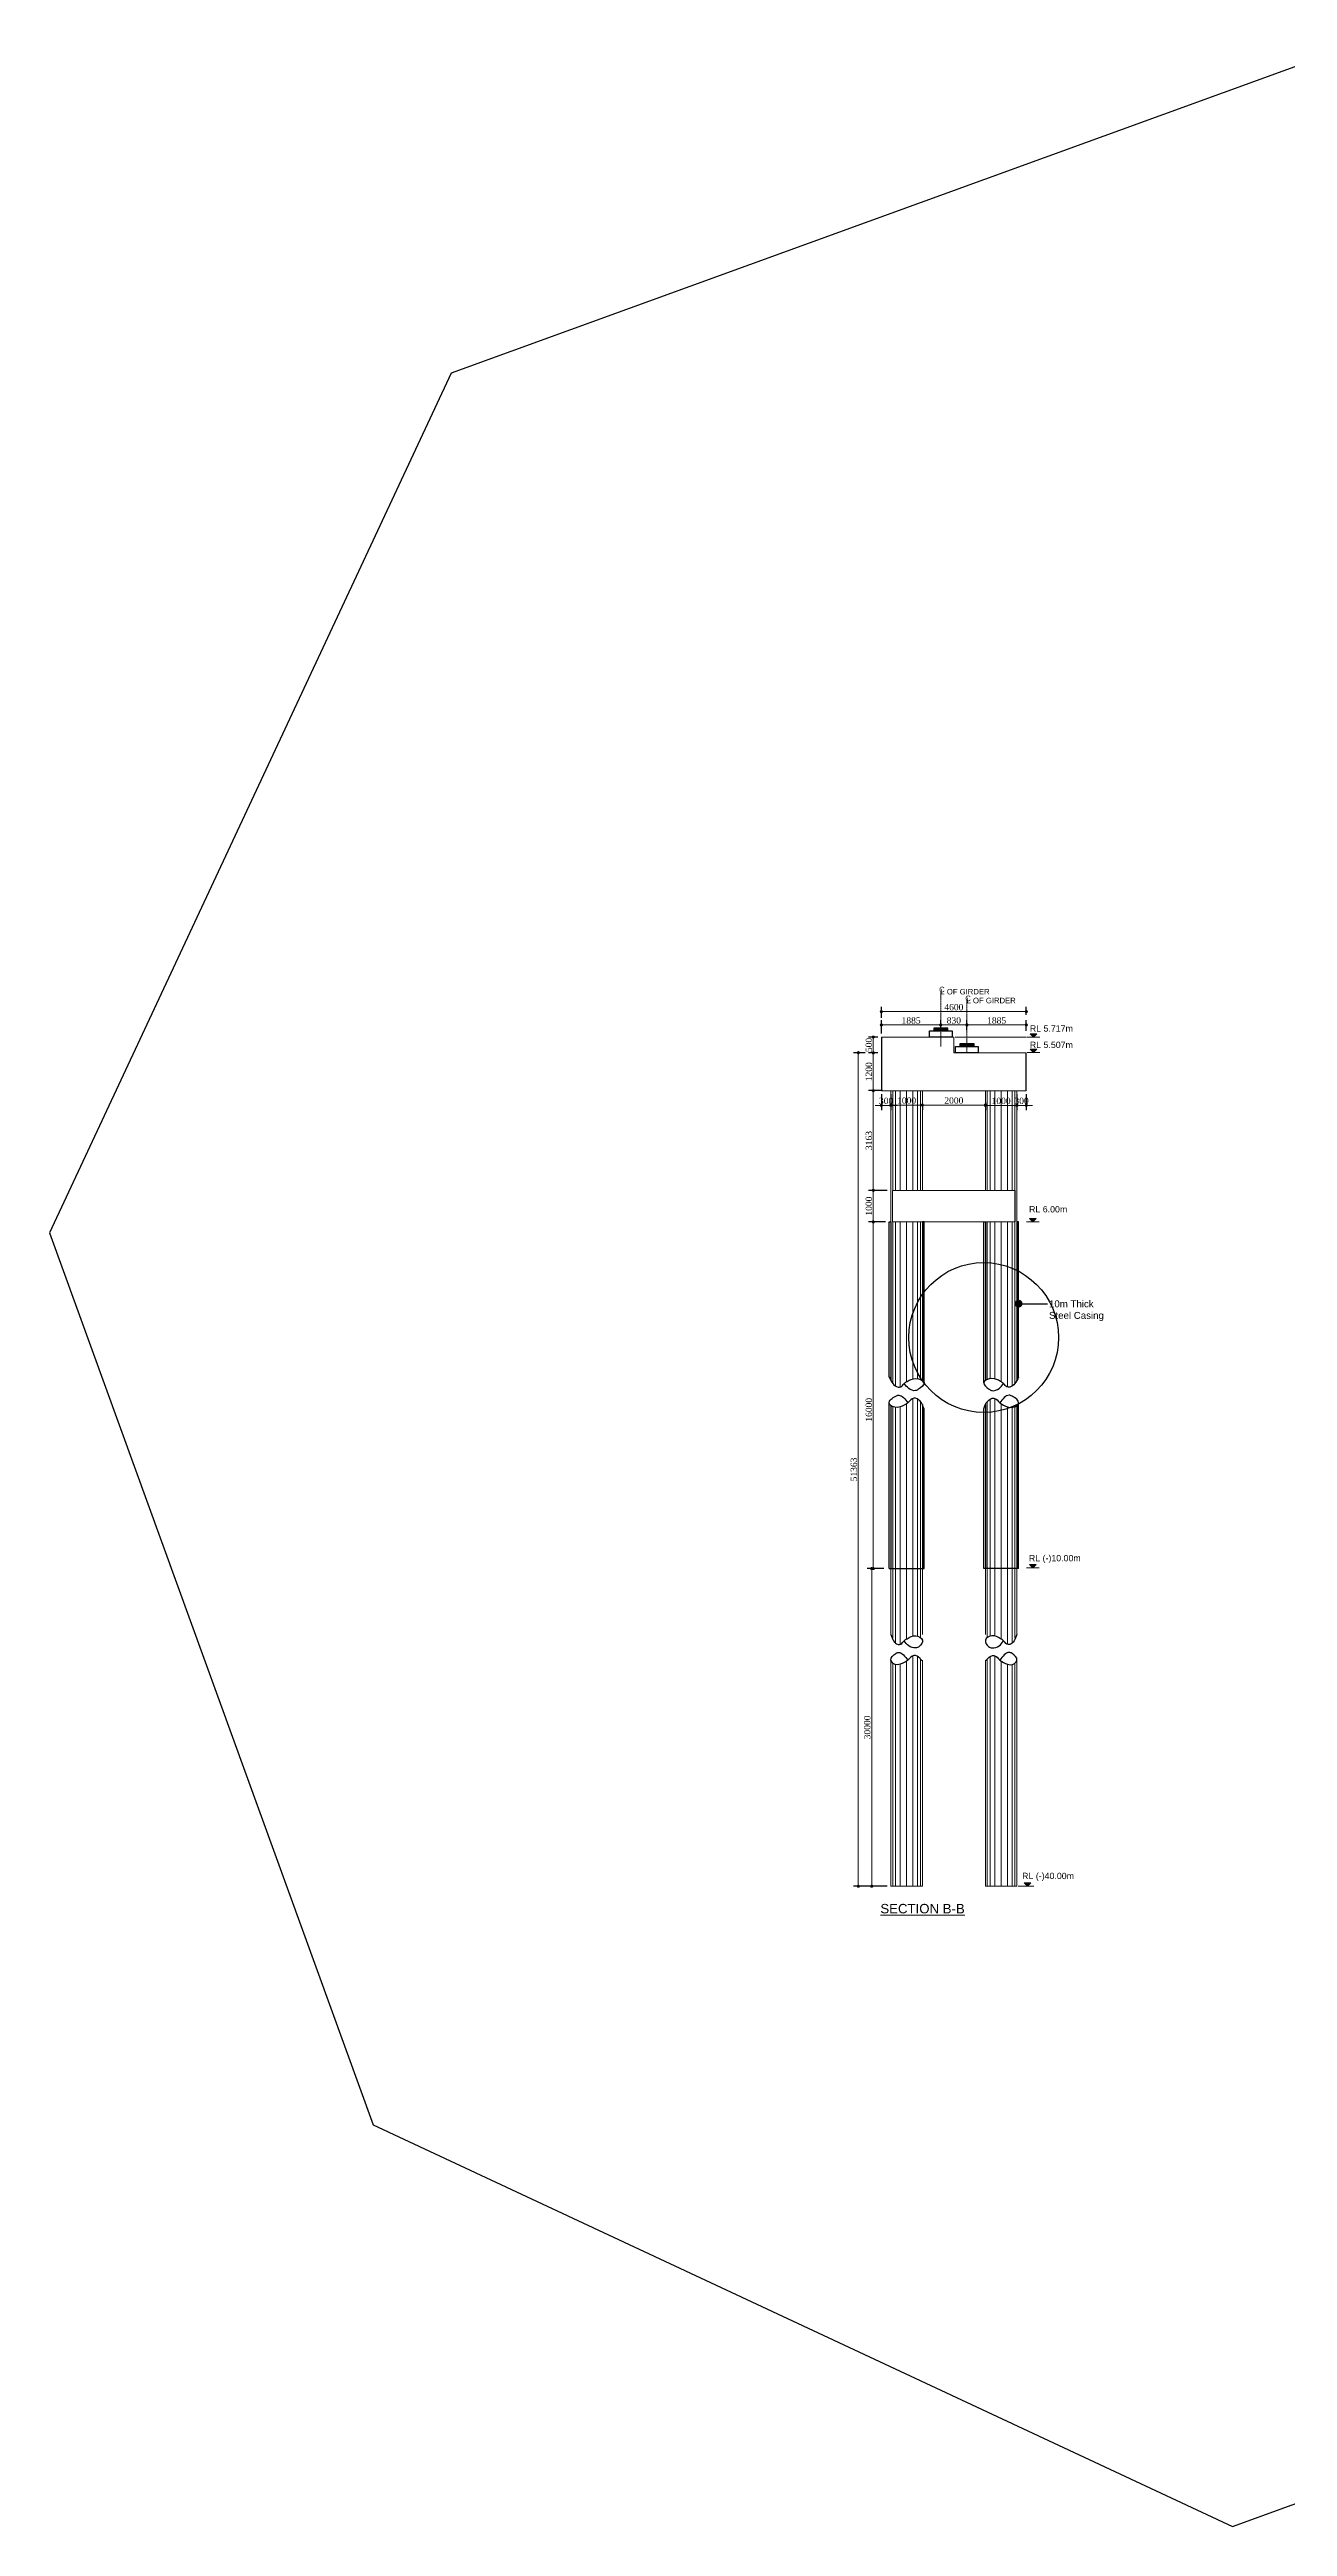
# Model space of a CAD drawing. Header units: millimetres. Extents: x -684453 to 35267, y -286696 to 273430.
# Drawn here: x -684453 to -645161, y 73079 to 151662 of the extents above; entities that cross this region are included whole.
import ezdxf

# ---------------------------------------------------------------- set-up
doc = ezdxf.new("R2010")
doc.units = ezdxf.units.MM
doc.header["$PDMODE"] = 2
doc.linetypes.add('CENTER', pattern=[2, 1.25, -0.25, 0.25, -0.25])
doc.linetypes.add('HIDDEN', pattern=[9.525, 6.35, -3.175])
doc.layers.get('Defpoints').update_dxf_attribs({"lineweight": 13})
for name, color, linetype, lineweight in [('Center Line', 34, 'Continuous', 15), ('dim', 4, 'Continuous', 25), ('Dimision', 4, 'Continuous', 9), ('hatch', 65, 'Continuous', 9), ('hatch nok', 253, 'Continuous', 5), ('Pile', 11, 'Continuous', 15), ('Pire Line', 11, 'Continuous', 25), ('Steel Casing', 70, 'Continuous', 30), ('Text', 7, 'Continuous', 15)]:
    doc.layers.add(name, color=color, linetype=linetype, lineweight=lineweight)
doc.styles.add('ROMANS', font='arial.ttf', dxfattribs={"height": 200})
doc.styles.get("Standard").update_dxf_attribs({"font": 'times.ttf'})
doc.linetypes.add('BATTING', pattern='A,0.00254,-2.54,[134,ltypeshp.shx,S=2.54,R=0,X=-2.54,Y=0],-5.08,[134,ltypeshp.shx,S=2.54,R=180,X=2.54,Y=0],-2.54', length=10.16254)
doc.dimstyles.new('ISO-25', dxfattribs={"dimtxt": 175, "dimasz": 100, "dimexe": 65, "dimexo": 115.625, "dimgap": 40, "dimtad": 1, "dimtoh": 1, "dimdec": 0, "dimtxsty": 'Standard', "dimblk": 'DOT', "dimcen": 300, "dimclrd": 256, "dimclre": 256, "dimclrt": 256, "dimadec": 0, "dimazin": 0, "dimtfac": 1, "dimtdec": 0, "dimtix": 1, "dimtmove": 0, "dimatfit": 3, "dimldrblk": 'DOT', "dimfxl": 75, "dimlwd": -1, "dimarcsym": 0})

# ---------------------------------------------------------------- blocks, each defined once
blk = doc.blocks.new('_Dot')
at = {"color": 0, "linetype": 'ByBlock', "lineweight": -2}
blk.add_line((-0.5, 0), (-1, 0), dxfattribs=at)
at = {"color": 0, "linetype": 'ByBlock', "const_width": 0.5}
blk.add_lwpolyline([(-0.25, 0, 1), (0.25, 0, 1)], format="xyb", close=True, dxfattribs=at)
blk = doc.blocks.new('*D466')
at = {"layer": 'Defpoints', "color": 0, "ltscale": 3, "transparency": 16777216}
for p in [(-658306, 119831), (-658050, 119831), (-657900, 118631)]:
    blk.add_point(p, dxfattribs=at)
at = {"layer": 'Dimision', "color": 1, "lineweight": -2, "ltscale": 3, "transparency": 16777216}
for p, q in [((-658165, 119831), (-658456, 119831)), ((-658015, 118631), (-658456, 118631))]:
    blk.add_line(p, q, dxfattribs=at)
at = {"layer": 'Dimision', "ltscale": 3, "transparency": 16777216}
blk.add_line((-658306, 118731), (-658306, 119731), dxfattribs=at)
at = {"layer": 'Dimision', "ltscale": 3, "transparency": 16777216, "xscale": 100, "yscale": 100, "zscale": 100}
for p, rotation in [((-658306, 119831), 90), ((-658306, 118631), 270)]:
    blk.add_blockref('_Dot', p, dxfattribs=dict(at, rotation=rotation))
at = {"layer": 'Dimision', "ltscale": 3, "transparency": 16777216, "insert": (-658448, 119231), "char_height": 200, "attachment_point": 5, "rotation": 90}
blk.add_mtext('1200', dxfattribs=at)
blk = doc.blocks.new('*D467')
at = {"layer": 'Defpoints', "color": 0, "ltscale": 3, "transparency": 16777216}
for p in [(-657800, 115468), (-658306, 114468), (-657800, 114468)]:
    blk.add_point(p, dxfattribs=at)
at = {"layer": 'Dimision', "color": 1, "lineweight": -2, "ltscale": 3, "transparency": 16777216}
for p, q in [((-657915, 115468), (-658456, 115468)), ((-657915, 114468), (-658456, 114468))]:
    blk.add_line(p, q, dxfattribs=at)
at = {"layer": 'Dimision', "ltscale": 3, "transparency": 16777216}
blk.add_line((-658306, 115368), (-658306, 114568), dxfattribs=at)
at = {"layer": 'Dimision', "ltscale": 3, "transparency": 16777216, "xscale": 100, "yscale": 100, "zscale": 100}
for p, rotation in [((-658306, 115468), 90), ((-658306, 114468), 270)]:
    blk.add_blockref('_Dot', p, dxfattribs=dict(at, rotation=rotation))
at = {"layer": 'Dimision', "ltscale": 3, "transparency": 16777216, "insert": (-658448, 114968), "char_height": 200, "attachment_point": 5, "rotation": 90}
blk.add_mtext('1000', dxfattribs=at)
blk = doc.blocks.new('*D468')
at = {"layer": 'Defpoints', "color": 0, "ltscale": 3, "transparency": 16777216}
for p in [(-658306, 114468), (-658071, 114468), (-657853, 103468)]:
    blk.add_point(p, dxfattribs=at)
at = {"layer": 'Dimision', "color": 1, "lineweight": -2, "ltscale": 3, "transparency": 16777216}
for p, q in [((-658186, 114468), (-658456, 114468)), ((-657969, 103468), (-658456, 103468))]:
    blk.add_line(p, q, dxfattribs=at)
at = {"layer": 'Dimision', "ltscale": 3, "transparency": 16777216}
blk.add_line((-658306, 103568), (-658306, 114368), dxfattribs=at)
at = {"layer": 'Dimision', "ltscale": 3, "transparency": 16777216, "xscale": 100, "yscale": 100, "zscale": 100}
for p, rotation in [((-658306, 114468), 90), ((-658306, 103468), 270)]:
    blk.add_blockref('_Dot', p, dxfattribs=dict(at, rotation=rotation))
at = {"layer": 'Dimision', "ltscale": 3, "transparency": 16777216, "insert": (-658448, 108506), "char_height": 200, "attachment_point": 5, "rotation": 90}
blk.add_mtext('16000', dxfattribs=at)
blk = doc.blocks.new('*D469')
at = {"layer": 'Defpoints', "color": 0, "ltscale": 3, "transparency": 16777216}
for p in [(-658050, 120716), (-658050, 120331), (-656165, 120517)]:
    blk.add_point(p, dxfattribs=at)
at = {"layer": 'Dimision', "color": 1, "lineweight": -2, "ltscale": 3, "transparency": 16777216}
for p, q in [((-658050, 120446), (-658050, 120866)), ((-656165, 120633), (-656165, 120866))]:
    blk.add_line(p, q, dxfattribs=at)
at = {"layer": 'Dimision', "ltscale": 3, "transparency": 16777216}
blk.add_line((-656265, 120716), (-657950, 120716), dxfattribs=at)
at = {"layer": 'Dimision', "ltscale": 3, "transparency": 16777216, "xscale": 100, "yscale": 100, "zscale": 100, "rotation": 180}
blk.add_blockref('_Dot', (-658050, 120716), dxfattribs=at)
at = {"layer": 'Dimision', "ltscale": 3, "transparency": 16777216, "xscale": 100, "yscale": 100, "zscale": 100}
blk.add_blockref('_Dot', (-656165, 120716), dxfattribs=at)
at = {"layer": 'Dimision', "ltscale": 3, "transparency": 16777216, "insert": (-657107, 120858), "char_height": 200, "attachment_point": 5}
blk.add_mtext('1885', dxfattribs=at)
blk = doc.blocks.new('*D470')
at = {"layer": 'Defpoints', "color": 0, "ltscale": 3, "transparency": 16777216}
for p in [(-658050, 121138), (-658050, 120822), (-653450, 120920)]:
    blk.add_point(p, dxfattribs=at)
at = {"layer": 'Dimision', "color": 1, "lineweight": -2, "ltscale": 3, "transparency": 16777216}
for p, q in [((-658050, 120938), (-658050, 121288)), ((-653450, 121036), (-653450, 121288))]:
    blk.add_line(p, q, dxfattribs=at)
at = {"layer": 'Dimision', "ltscale": 3, "transparency": 16777216}
blk.add_line((-653550, 121138), (-657950, 121138), dxfattribs=at)
at = {"layer": 'Dimision', "ltscale": 3, "transparency": 16777216, "xscale": 100, "yscale": 100, "zscale": 100, "rotation": 180}
blk.add_blockref('_Dot', (-658050, 121138), dxfattribs=at)
at = {"layer": 'Dimision', "ltscale": 3, "transparency": 16777216, "xscale": 100, "yscale": 100, "zscale": 100}
blk.add_blockref('_Dot', (-653450, 121138), dxfattribs=at)
at = {"layer": 'Dimision', "ltscale": 3, "transparency": 16777216, "insert": (-655750, 121280), "char_height": 200, "attachment_point": 5}
blk.add_mtext('4600', dxfattribs=at)
blk = doc.blocks.new('*D471')
at = {"layer": 'Defpoints', "color": 0, "ltscale": 3, "transparency": 16777216}
for p in [(-655335, 120427), (-653450, 120716), (-653450, 120410)]:
    blk.add_point(p, dxfattribs=at)
at = {"layer": 'Dimision', "color": 1, "lineweight": -2, "ltscale": 3, "transparency": 16777216}
for p, q in [((-655335, 120542), (-655335, 120866)), ((-653450, 120526), (-653450, 120866))]:
    blk.add_line(p, q, dxfattribs=at)
at = {"layer": 'Dimision', "ltscale": 3, "transparency": 16777216}
blk.add_line((-655235, 120716), (-653550, 120716), dxfattribs=at)
at = {"layer": 'Dimision', "ltscale": 3, "transparency": 16777216, "xscale": 100, "yscale": 100, "zscale": 100, "rotation": 180}
blk.add_blockref('_Dot', (-655335, 120716), dxfattribs=at)
at = {"layer": 'Dimision', "ltscale": 3, "transparency": 16777216, "xscale": 100, "yscale": 100, "zscale": 100}
blk.add_blockref('_Dot', (-653450, 120716), dxfattribs=at)
at = {"layer": 'Dimision', "ltscale": 3, "transparency": 16777216, "insert": (-654392, 120858), "char_height": 200, "attachment_point": 5}
blk.add_mtext('1885', dxfattribs=at)
blk = doc.blocks.new('*D472')
at = {"layer": 'Defpoints', "color": 0, "ltscale": 3, "transparency": 16777216}
for p in [(-656165, 120716), (-656165, 120605), (-655335, 120511)]:
    blk.add_point(p, dxfattribs=at)
at = {"layer": 'Dimision', "color": 1, "lineweight": -2, "ltscale": 3, "transparency": 16777216}
for p, q in [((-656165, 120720), (-656165, 120866)), ((-655335, 120626), (-655335, 120866))]:
    blk.add_line(p, q, dxfattribs=at)
at = {"layer": 'Dimision', "ltscale": 3, "transparency": 16777216}
blk.add_line((-655435, 120716), (-656065, 120716), dxfattribs=at)
at = {"layer": 'Dimision', "ltscale": 3, "transparency": 16777216, "xscale": 100, "yscale": 100, "zscale": 100, "rotation": 180}
blk.add_blockref('_Dot', (-656165, 120716), dxfattribs=at)
at = {"layer": 'Dimision', "ltscale": 3, "transparency": 16777216, "xscale": 100, "yscale": 100, "zscale": 100}
blk.add_blockref('_Dot', (-655335, 120716), dxfattribs=at)
at = {"layer": 'Dimision', "ltscale": 3, "transparency": 16777216, "insert": (-655750, 120858), "char_height": 200, "attachment_point": 5}
blk.add_mtext('830', dxfattribs=at)
blk = doc.blocks.new('*D473')
at = {"layer": 'Defpoints', "color": 0, "ltscale": 0.25, "transparency": 16777216}
for p in [(-658306, 118631), (-658050, 118631), (-657750, 115468)]:
    blk.add_point(p, dxfattribs=at)
at = {"layer": 'Dimision', "color": 1, "lineweight": -2, "ltscale": 0.25, "transparency": 16777216}
for p, q in [((-658165, 118631), (-658456, 118631)), ((-657865, 115468), (-658456, 115468))]:
    blk.add_line(p, q, dxfattribs=at)
at = {"layer": 'Dimision', "ltscale": 0.25, "transparency": 16777216}
blk.add_line((-658306, 115568), (-658306, 118531), dxfattribs=at)
at = {"layer": 'Dimision', "ltscale": 0.25, "transparency": 16777216, "xscale": 100, "yscale": 100, "zscale": 100}
for p, rotation in [((-658306, 118631), 90), ((-658306, 115468), 270)]:
    blk.add_blockref('_Dot', p, dxfattribs=dict(at, rotation=rotation))
at = {"layer": 'Dimision', "ltscale": 0.25, "transparency": 16777216, "insert": (-658448, 117049), "char_height": 200, "attachment_point": 5, "rotation": 90}
blk.add_mtext('3163', dxfattribs=at)
blk = doc.blocks.new('*D545')
at = {"layer": 'Defpoints', "color": 0, "ltscale": 3, "transparency": 16777216}
for p in [(-653750, 118631), (-653450, 118631), (-653450, 118164)]:
    blk.add_point(p, dxfattribs=at)
at = {"layer": 'Dimision', "ltscale": 3, "transparency": 16777216}
for p, q in [((-653850, 118164), (-653950, 118164)), ((-653750, 118164), (-653450, 118164)), ((-653350, 118164), (-653250, 118164))]:
    blk.add_line(p, q, dxfattribs=at)
at = {"layer": 'Dimision', "color": 1, "lineweight": -2, "ltscale": 3, "transparency": 16777216}
for p, q in [((-653750, 118515), (-653750, 118014)), ((-653450, 118515), (-653450, 118014))]:
    blk.add_line(p, q, dxfattribs=at)
at = {"layer": 'Dimision', "ltscale": 3, "transparency": 16777216, "xscale": 100, "yscale": 100, "zscale": 100}
blk.add_blockref('_Dot', (-653750, 118164), dxfattribs=at)
at = {"layer": 'Dimision', "ltscale": 3, "transparency": 16777216, "xscale": 100, "yscale": 100, "zscale": 100, "rotation": 180}
blk.add_blockref('_Dot', (-653450, 118164), dxfattribs=at)
at = {"layer": 'Dimision', "ltscale": 3, "transparency": 16777216, "insert": (-653600, 118306), "char_height": 200, "attachment_point": 5}
blk.add_mtext('300', dxfattribs=at)
blk = doc.blocks.new('*D476')
at = {"layer": 'Defpoints', "color": 0, "ltscale": 3, "transparency": 16777216}
for p in [(-658050, 118631), (-658050, 118164), (-657750, 118631)]:
    blk.add_point(p, dxfattribs=at)
at = {"layer": 'Dimision', "ltscale": 3, "transparency": 16777216}
for p, q in [((-658150, 118164), (-658250, 118164)), ((-657750, 118164), (-658050, 118164)), ((-657650, 118164), (-657550, 118164))]:
    blk.add_line(p, q, dxfattribs=at)
at = {"layer": 'Dimision', "color": 1, "lineweight": -2, "ltscale": 3, "transparency": 16777216}
for p, q in [((-658050, 118515), (-658050, 118014)), ((-657750, 118515), (-657750, 118014))]:
    blk.add_line(p, q, dxfattribs=at)
at = {"layer": 'Dimision', "ltscale": 3, "transparency": 16777216, "xscale": 100, "yscale": 100, "zscale": 100}
blk.add_blockref('_Dot', (-658050, 118164), dxfattribs=at)
at = {"layer": 'Dimision', "ltscale": 3, "transparency": 16777216, "xscale": 100, "yscale": 100, "zscale": 100, "rotation": 180}
blk.add_blockref('_Dot', (-657750, 118164), dxfattribs=at)
at = {"layer": 'Dimision', "ltscale": 3, "transparency": 16777216, "insert": (-657900, 118306), "char_height": 200, "attachment_point": 5}
blk.add_mtext('300', dxfattribs=at)
blk = doc.blocks.new('*D548')
at = {"layer": 'Defpoints', "color": 0, "ltscale": 0.25, "transparency": 16777216}
for p in [(-657853, 103468), (-658356, 93390), (-657750, 93390)]:
    blk.add_point(p, dxfattribs=at)
at = {"layer": 'Dimision', "color": 1, "lineweight": -2, "ltscale": 0.25, "transparency": 16777216}
for p, q in [((-657969, 103468), (-658506, 103468)), ((-657865, 93390), (-658506, 93390))]:
    blk.add_line(p, q, dxfattribs=at)
at = {"layer": 'Dimision', "ltscale": 0.25, "transparency": 16777216}
blk.add_line((-658356, 103368), (-658356, 93490), dxfattribs=at)
at = {"layer": 'Dimision', "ltscale": 0.25, "transparency": 16777216, "xscale": 100, "yscale": 100, "zscale": 100}
for p, rotation in [((-658356, 103468), 90), ((-658356, 93390), 270)]:
    blk.add_blockref('_Dot', p, dxfattribs=dict(at, rotation=rotation))
at = {"layer": 'Dimision', "ltscale": 0.25, "transparency": 16777216, "insert": (-658498, 98429), "char_height": 200, "attachment_point": 5, "rotation": 90}
blk.add_mtext('30000', dxfattribs=at)
blk = doc.blocks.new('*D508')
at = {"layer": 'Defpoints', "color": 0, "ltscale": 0.25, "transparency": 16777216}
for p in [(-658450, 119836), (-658782, 93390), (-657750, 93390)]:
    blk.add_point(p, dxfattribs=at)
at = {"layer": 'Dimision', "color": 1, "lineweight": -2, "ltscale": 0.25, "transparency": 16777216}
for p, q in [((-658565, 119836), (-658932, 119836)), ((-657865, 93390), (-658932, 93390))]:
    blk.add_line(p, q, dxfattribs=at)
at = {"layer": 'Dimision', "ltscale": 0.25, "transparency": 16777216}
blk.add_line((-658782, 119736), (-658782, 93490), dxfattribs=at)
at = {"layer": 'Dimision', "ltscale": 0.25, "transparency": 16777216, "xscale": 100, "yscale": 100, "zscale": 100}
for p, rotation in [((-658782, 119836), 90), ((-658782, 93390), 270)]:
    blk.add_blockref('_Dot', p, dxfattribs=dict(at, rotation=rotation))
at = {"layer": 'Dimision', "ltscale": 0.25, "transparency": 16777216, "insert": (-658924, 106613), "char_height": 200, "attachment_point": 5, "rotation": 90}
blk.add_mtext('51363', dxfattribs=at)
blk = doc.blocks.new('*D550')
at = {"layer": 'Defpoints', "color": 0, "ltscale": 0.25, "transparency": 16777216}
for p in [(-658306, 120331), (-658050, 120331), (-658050, 119831)]:
    blk.add_point(p, dxfattribs=at)
at = {"layer": 'Dimision', "color": 1, "lineweight": -2, "ltscale": 0.25, "transparency": 16777216}
for p, q in [((-658165, 120331), (-658456, 120331)), ((-658165, 119831), (-658456, 119831))]:
    blk.add_line(p, q, dxfattribs=at)
at = {"layer": 'Dimision', "ltscale": 0.25, "transparency": 16777216}
blk.add_line((-658306, 119931), (-658306, 120231), dxfattribs=at)
at = {"layer": 'Dimision', "ltscale": 0.25, "transparency": 16777216, "xscale": 100, "yscale": 100, "zscale": 100}
for p, rotation in [((-658306, 120331), 90), ((-658306, 119831), 270)]:
    blk.add_blockref('_Dot', p, dxfattribs=dict(at, rotation=rotation))
at = {"layer": 'Dimision', "ltscale": 0.25, "transparency": 16777216, "insert": (-658448, 120081), "char_height": 200, "attachment_point": 5, "rotation": 90}
blk.add_mtext('500', dxfattribs=at)
blk = doc.blocks.new('*D569')
at = {"layer": 'Defpoints', "color": 0, "ltscale": 0.25, "transparency": 16777216}
for p in [(-657750, 118631), (-656750, 118304), (-656750, 118175)]:
    blk.add_point(p, dxfattribs=at)
at = {"layer": 'Dimision', "color": 1, "lineweight": -2, "ltscale": 0.25, "transparency": 16777216}
for p, q in [((-657750, 118515), (-657750, 118025)), ((-656750, 118188), (-656750, 118025))]:
    blk.add_line(p, q, dxfattribs=at)
at = {"layer": 'Dimision', "ltscale": 0.25, "transparency": 16777216}
blk.add_line((-657650, 118175), (-656850, 118175), dxfattribs=at)
at = {"layer": 'Dimision', "ltscale": 0.25, "transparency": 16777216, "xscale": 100, "yscale": 100, "zscale": 100, "rotation": 180}
blk.add_blockref('_Dot', (-657750, 118175), dxfattribs=at)
at = {"layer": 'Dimision', "ltscale": 0.25, "transparency": 16777216, "xscale": 100, "yscale": 100, "zscale": 100}
blk.add_blockref('_Dot', (-656750, 118175), dxfattribs=at)
at = {"layer": 'Dimision', "ltscale": 0.25, "transparency": 16777216, "insert": (-657250, 118316), "char_height": 200, "attachment_point": 5}
blk.add_mtext('1000', dxfattribs=at)
blk = doc.blocks.new('*D570')
at = {"layer": 'Defpoints', "color": 0, "ltscale": 0.25, "transparency": 16777216}
for p in [(-656750, 118304), (-654750, 118369), (-654750, 118175)]:
    blk.add_point(p, dxfattribs=at)
at = {"layer": 'Dimision', "color": 1, "lineweight": -2, "ltscale": 0.25, "transparency": 16777216}
for p, q in [((-656750, 118188), (-656750, 118025)), ((-654750, 118254), (-654750, 118025))]:
    blk.add_line(p, q, dxfattribs=at)
at = {"layer": 'Dimision', "ltscale": 0.25, "transparency": 16777216}
blk.add_line((-656650, 118175), (-654850, 118175), dxfattribs=at)
at = {"layer": 'Dimision', "ltscale": 0.25, "transparency": 16777216, "xscale": 100, "yscale": 100, "zscale": 100, "rotation": 180}
blk.add_blockref('_Dot', (-656750, 118175), dxfattribs=at)
at = {"layer": 'Dimision', "ltscale": 0.25, "transparency": 16777216, "xscale": 100, "yscale": 100, "zscale": 100}
blk.add_blockref('_Dot', (-654750, 118175), dxfattribs=at)
at = {"layer": 'Dimision', "ltscale": 0.25, "transparency": 16777216, "insert": (-655750, 118316), "char_height": 200, "attachment_point": 5}
blk.add_mtext('2000', dxfattribs=at)
blk = doc.blocks.new('*D571')
at = {"layer": 'Defpoints', "color": 0, "ltscale": 0.25, "transparency": 16777216}
for p in [(-654750, 118369), (-653750, 118347), (-653750, 118164)]:
    blk.add_point(p, dxfattribs=at)
at = {"layer": 'Dimision', "color": 1, "lineweight": -2, "ltscale": 0.25, "transparency": 16777216}
for p, q in [((-654750, 118254), (-654750, 118014)), ((-653750, 118231), (-653750, 118014))]:
    blk.add_line(p, q, dxfattribs=at)
at = {"layer": 'Dimision', "ltscale": 0.25, "transparency": 16777216}
blk.add_line((-654650, 118164), (-653850, 118164), dxfattribs=at)
at = {"layer": 'Dimision', "ltscale": 0.25, "transparency": 16777216, "xscale": 100, "yscale": 100, "zscale": 100, "rotation": 180}
blk.add_blockref('_Dot', (-654750, 118164), dxfattribs=at)
at = {"layer": 'Dimision', "ltscale": 0.25, "transparency": 16777216, "xscale": 100, "yscale": 100, "zscale": 100}
blk.add_blockref('_Dot', (-653750, 118164), dxfattribs=at)
at = {"layer": 'Dimision', "ltscale": 0.25, "transparency": 16777216, "insert": (-654250, 118306), "char_height": 200, "attachment_point": 5}
blk.add_mtext('1000', dxfattribs=at)

msp = doc.modelspace()

# ---------------------------------------------------------------- hatches: boundary and pattern name
at = {"layer": 'Dimision', "ltscale": 5}
for points in [[(-653332.4, 120436.6), (-653120.3, 120436.6), (-653226.3, 120330.6)], [(-653332.4, 119951.6), (-653120.2, 119951.6), (-653226.3, 119845.5)], [(-653352, 114579.4), (-653139.8, 114579.4), (-653245.9, 114473.3)], [(-653352, 103601.2), (-653139.8, 103601.2), (-653245.9, 103495.1)], [(-653519.6, 93496.5), (-653307.4, 93496.5), (-653413.5, 93390.5)]]:
    msp.add_hatch(color=256, dxfattribs=at).paths.add_polyline_path(points)
at = {"layer": 'Pire Line', "ltscale": 3}
h = msp.add_hatch(color=256, dxfattribs=at)
h.paths.add_polyline_path([(-655939.8, 120618.6), (-656164.8, 120618.6), (-656164.8, 120528.6), (-655939.8, 120528.6)])
h.paths.add_polyline_path([(-656164.8, 120618.6), (-656389.8, 120618.6), (-656389.8, 120528.6), (-656164.8, 120528.6)])
h = msp.add_hatch(color=256, dxfattribs=at)
h.paths.add_polyline_path([(-655110.3, 120118.6), (-655335.3, 120118.6), (-655335.3, 120028.6), (-655110.3, 120028.6)])
h.paths.add_polyline_path([(-655335.3, 120118.6), (-655560.3, 120118.6), (-655560.3, 120028.6), (-655335.3, 120028.6)])

# ---------------------------------------------------------------- linework, layer by layer
at = {"ltscale": 0.25}
msp.add_circle((-654803.2, 110798.8), 2377.3, dxfattribs=at)
at = {"layer": 'Center Line', "linetype": 'CENTER'}
for p, q in [((-656164.8, 120036.9), (-656164.8, 121760.4)), ((-655335.3, 119830.6), (-655335.3, 121479.5))]:
    msp.add_line(p, q, dxfattribs=at)
at = {"layer": 'dim', "ltscale": 30}
for points in [[(-657803.2, 109537.1), (-657521.4, 109227.3), (-657431.5, 109234.7), (-657330.4, 109340.7), (-657233, 109406.6), (-656958.8, 109498.3), (-656696.4, 109361), (-656870.5, 109162.3), (-656964, 109114.6), (-657183.1, 109183.2), (-657330.4, 109340.7)], [(-653696.4, 109537.1), (-653978.2, 109227.3), (-654068.1, 109234.7), (-654169.2, 109340.7), (-654266.6, 109406.6), (-654540.8, 109498.3), (-654803.2, 109361), (-654629.1, 109162.3), (-654535.6, 109114.6), (-654316.5, 109183.2), (-654169.2, 109340.7)], [(-656696.4, 108534.7), (-656823.4, 108779.5), (-657021, 108876.1), (-657213.3, 108728), (-657448.8, 108600.8), (-657539.5, 108578.7), (-657803.1, 108711.6), (-657596.7, 108942.5), (-657500.8, 108971), (-657351.1, 108897.2), (-657213.3, 108728)], [(-654803.2, 108534.7), (-654676.2, 108779.5), (-654478.6, 108876.1), (-654286.3, 108728), (-654050.8, 108600.8), (-653960.1, 108578.7), (-653696.5, 108711.6), (-653902.9, 108942.5), (-653998.8, 108971), (-654148.5, 108897.2), (-654286.3, 108728)], [(-657749.5, 101373.3), (-657521.4, 101063.5), (-657431.5, 101070.9), (-657330.3, 101176.9), (-657232.9, 101242.8), (-656958.7, 101334.5), (-656750.1, 101201.4), (-656849.3, 100998.5), (-656964, 100950.7), (-657183, 101019.4), (-657330.3, 101176.9)], [(-653750.1, 101373.3), (-653978.2, 101063.5), (-654068.1, 101070.9), (-654169.3, 101176.9), (-654266.6, 101242.8), (-654540.9, 101334.5), (-654749.5, 101201.4), (-654650.3, 100998.5), (-654535.6, 100950.7), (-654316.5, 101019.4), (-654169.3, 101176.9)], [(-656750.1, 100537), (-656823.3, 100615.6), (-657021, 100712.2), (-657213.2, 100564.1), (-657448.8, 100437), (-657539.4, 100414.9), (-657749.8, 100564.3), (-657596.7, 100778.6), (-657500.8, 100807.2), (-657351.1, 100733.3), (-657213.2, 100564.1)], [(-654749.5, 100537), (-654676.3, 100615.6), (-654478.6, 100712.2), (-654286.4, 100564.1), (-654050.8, 100437), (-653960.2, 100414.9), (-653749.8, 100564.3), (-653902.9, 100778.6), (-653998.8, 100807.2), (-654148.5, 100733.3), (-654286.4, 100564.1)]]:
    msp.add_spline(points, degree=3, dxfattribs=at)
at = {"layer": 'Dimision', "ltscale": 5}
for p, q in [((-653023.1, 120330.6), (-653420, 120330.6)), ((-653023.1, 119845.5), (-653420, 119845.5)), ((-653042.7, 114473.3), (-653439.6, 114473.3)), ((-653042.7, 103495.1), (-653439.6, 103495.1)), ((-653210.3, 93390.5), (-653707.2, 93390.5))]:
    msp.add_line(p, q, dxfattribs=at)
for points in [[(-653332.4, 120436.6), (-653120.3, 120436.6), (-653226.3, 120330.6)], [(-653332.4, 119951.6), (-653120.2, 119951.6), (-653226.3, 119845.5)], [(-653352, 114579.4), (-653139.8, 114579.4), (-653245.9, 114473.3)], [(-653352, 103601.2), (-653139.8, 103601.2), (-653245.9, 103495.1)], [(-653516.9, 93496.5), (-653307.4, 93496.5), (-653413.5, 93390.5)]]:
    msp.add_lwpolyline(points, close=True, dxfattribs=at)
at = {"layer": 'hatch', "ltscale": 3}
for p, q in [((-657690.2, 115467.6), (-657690.2, 118630.6)), ((-657599.8, 115467.6), (-657599.8, 118630.6)), ((-657599.8, 115467.6), (-657599.8, 118630.6)), ((-657449.8, 115467.6), (-657449.8, 118630.6)), ((-657249.8, 115467.6), (-657249.8, 118630.6)), ((-657249.8, 115467.6), (-657249.8, 118630.6)), ((-657249.8, 115467.6), (-657249.8, 118630.6)), ((-657249.8, 115467.6), (-657249.8, 118630.6)), ((-657049.8, 115467.6), (-657049.8, 118630.6)), ((-656899.8, 115467.6), (-656899.8, 118630.6)), ((-656899.8, 115467.6), (-656899.8, 118630.6)), ((-656809.4, 115467.6), (-656809.4, 118630.6)), ((-654690.2, 115467.6), (-654690.2, 118630.6)), ((-654599.8, 115467.6), (-654599.8, 118630.6)), ((-654599.8, 115467.6), (-654599.8, 118630.6)), ((-654449.8, 115467.6), (-654449.8, 118630.6)), ((-654249.8, 115467.6), (-654249.8, 118630.6)), ((-654249.8, 115467.6), (-654249.8, 118630.6)), ((-654249.8, 115467.6), (-654249.8, 118630.6)), ((-654249.8, 115467.6), (-654249.8, 118630.6)), ((-654049.8, 115467.6), (-654049.8, 118630.6)), ((-653899.8, 115467.6), (-653899.8, 118630.6)), ((-653899.8, 115467.6), (-653899.8, 118630.6)), ((-653809.4, 115467.6), (-653809.4, 118630.6)), ((-657690.2, 109353.3), (-657690.2, 114467.6)), ((-657599.8, 109262.6), (-657599.8, 114467.6)), ((-657599.8, 109267.1), (-657599.8, 114467.6)), ((-657449.8, 109225.1), (-657449.8, 114467.6)), ((-657249.8, 109397.3), (-657249.8, 114467.6)), ((-657249.8, 109397.3), (-657249.8, 114467.6)), ((-657249.8, 109397.3), (-657249.8, 114467.6)), ((-657249.8, 109397.3), (-657249.8, 114467.6)), ((-657049.8, 109489.1), (-657049.8, 114467.6)), ((-656899.8, 109491.7), (-656899.8, 114467.6)), ((-656899.8, 109491.7), (-656899.8, 114467.6)), ((-656809.4, 109465.3), (-656809.4, 114467.6)), ((-654690.2, 109465.3), (-654690.2, 114467.6)), ((-654599.8, 109491.7), (-654599.8, 114467.6)), ((-654599.8, 109491.7), (-654599.8, 114467.6)), ((-654449.8, 109489.1), (-654449.8, 114467.6)), ((-654249.8, 109397.3), (-654249.8, 114467.6)), ((-654249.8, 109397.3), (-654249.8, 114467.6)), ((-654249.8, 109397.3), (-654249.8, 114467.6)), ((-654249.8, 109397.3), (-654249.8, 114467.6)), ((-654049.8, 109225.1), (-654049.8, 114467.6)), ((-653899.8, 109262.6), (-653899.8, 114467.6)), ((-653899.8, 109267.1), (-653899.8, 114467.6)), ((-653809.4, 109353.3), (-653809.4, 114467.6)), ((-657690.2, 101271.1), (-657690.2, 108608.3)), ((-657599.8, 101112), (-657599.8, 108587.5)), ((-657599.8, 101109.4), (-657599.8, 108576.9)), ((-657449.8, 101061.2), (-657449.8, 108600.5)), ((-657249.8, 101233.4), (-657249.8, 108697.8)), ((-657249.8, 101233.4), (-657249.8, 108697.8)), ((-657249.8, 101233.4), (-657249.8, 108697.8)), ((-657249.8, 101233.4), (-657249.8, 108697.8)), ((-657049.8, 101326.8), (-657049.8, 108868.1)), ((-656899.8, 101323.6), (-656899.8, 108842.4)), ((-656899.8, 101323.6), (-656899.8, 108842.4)), ((-656809.4, 101280.6), (-656809.4, 108763.8)), ((-654690.2, 101280.6), (-654690.2, 108763.8)), ((-654599.8, 101323.6), (-654599.8, 108842.4)), ((-654599.8, 101323.6), (-654599.8, 108842.4)), ((-654449.8, 101326.8), (-654449.8, 108868.1)), ((-654249.8, 101233.4), (-654249.8, 108697.8)), ((-654249.8, 101233.4), (-654249.8, 108697.8)), ((-654249.8, 101233.4), (-654249.8, 108697.8)), ((-654249.8, 101233.4), (-654249.8, 108697.8)), ((-654049.8, 101061.2), (-654049.8, 108600.5)), ((-653899.8, 101112), (-653899.8, 108587.5)), ((-653899.8, 101109.4), (-653899.8, 108576.9)), ((-653809.4, 101271.1), (-653809.4, 108608.3)), ((-657049.8, 93390.5), (-657049.8, 100704.6)), ((-656899.8, 93390.5), (-656899.8, 100675.7)), ((-656899.8, 93390.5), (-656899.8, 100675.7)), ((-656809.4, 93390.5), (-656809.4, 100602.1)), ((-654690.2, 93390.5), (-654690.2, 100602.1)), ((-654599.8, 93390.5), (-654599.8, 100675.7)), ((-654599.8, 93390.5), (-654599.8, 100675.7)), ((-654449.8, 93390.5), (-654449.8, 100704.6)), ((-657690.2, 93390.5), (-657690.2, 100462)), ((-657599.8, 93390.5), (-657599.8, 100428.6)), ((-657599.8, 93390.5), (-657599.8, 100411.7)), ((-657449.8, 93390.5), (-657449.8, 100436.7)), ((-657249.8, 93390.5), (-657249.8, 100534.1)), ((-657249.8, 93390.5), (-657249.8, 100534.1)), ((-657249.8, 93390.5), (-657249.8, 100534.1)), ((-657249.8, 93390.5), (-657249.8, 100534.1)), ((-654249.8, 93390.5), (-654249.8, 100534.1)), ((-654249.8, 93390.5), (-654249.8, 100534.1)), ((-654249.8, 93390.5), (-654249.8, 100534.1)), ((-654249.8, 93390.5), (-654249.8, 100534.1)), ((-654049.8, 93390.5), (-654049.8, 100436.7)), ((-653899.8, 93390.5), (-653899.8, 100428.6)), ((-653899.8, 93390.5), (-653899.8, 100411.7)), ((-653809.4, 93390.5), (-653809.4, 100462))]:
    msp.add_line(p, q, dxfattribs=at)
at = {"layer": 'hatch nok', "linetype": 'HIDDEN', "ltscale": 0.2}
msp.add_line((-653441.6, 120330.6), (-655703.5, 120330.6), dxfattribs=at)
at = {"layer": 'Pile', "ltscale": 3}
for p, q in [((-655749.8, 120330.6), (-658049.8, 120330.6)), ((-655749.8, 119830.6), (-655749.8, 120330.6)), ((-653449.8, 119830.6), (-655749.8, 119830.6)), ((-653449.8, 118630.6), (-658049.8, 118630.6)), ((-657749.9, 108644.7), (-657749.5, 101373.3)), ((-656749.7, 108644.7), (-656750.1, 101373.3)), ((-654749.9, 108644.7), (-654749.5, 101373.3)), ((-653749.7, 108644.7), (-653750.1, 101373.3)), ((-657749.8, 100564.3), (-657749.8, 93390.5)), ((-656749.8, 100564.3), (-656749.8, 93390.5)), ((-654749.8, 100564.3), (-654749.8, 93390.5)), ((-653749.8, 100564.3), (-653749.8, 93390.5)), ((-656749.8, 93390.5), (-657749.8, 93390.5)), ((-654749.8, 93390.5), (-653749.8, 93390.5))]:
    msp.add_line(p, q, dxfattribs=at)
for points in [[(-657749.8, 118630.6), (-657749.7, 115467.6), (-657749.5, 109442.2)], [(-656749.8, 118630.6), (-656749.8, 115467.6)], [(-654749.8, 118630.6), (-654749.7, 115467.6)], [(-653749.8, 118630.6), (-653749.8, 115467.6), (-653750.1, 109442.2)], [(-653799.9, 115467.6), (-657699.7, 115467.6), (-657699.7, 114467.6), (-653799.9, 114467.6)], [(-656749.9, 114467.6), (-656750.1, 109442.2)], [(-654749.7, 114467.6), (-654749.5, 109442.2)]]:
    msp.add_lwpolyline(points, dxfattribs=at)
at = {"layer": 'Pire Line', "ltscale": 3}
for p, q in [((-658049.8, 120330.6), (-658049.8, 118630.6)), ((-653449.8, 118630.6), (-653449.8, 119830.6)), ((-653800.4, 114467.6), (-653800.4, 115467.6)), ((-653800.3, 114467.6), (-653800.3, 115467.6)), ((-653799.9, 114467.6), (-653799.9, 115467.6)), ((-653799.9, 114467.6), (-653799.9, 115467.6))]:
    msp.add_line(p, q, dxfattribs=at)
at = {"layer": 'Pire Line', "color": 2, "linetype": 'BATTING', "ltscale": 150}
msp.add_lwpolyline([(-618613.3, 83351.1), (-605869.3, 110622.7), (-616141.8, 138918), (-643413.4, 151662.1), (-671708.8, 141389.5), (-684452.8, 114117.9), (-674180.3, 85822.6), (-646908.7, 73078.5)], close=True, dxfattribs=at)
at = {"layer": 'Pire Line', "ltscale": 3}
for points in [[(-656524.8, 120528.6), (-655804.8, 120528.6), (-655804.8, 120330.6), (-656524.8, 120330.6)], [(-655695.3, 120028.6), (-654975.3, 120028.6), (-654975.3, 119830.6), (-655695.3, 119830.6)]]:
    msp.add_lwpolyline(points, close=True, dxfattribs=at)
at = {"layer": 'Pire Line', "ltscale": 5}
for points in [[(-655939.8, 120618.6), (-656389.8, 120618.6), (-656389.8, 120528.6), (-655939.8, 120528.6)], [(-655110.3, 120118.6), (-655560.3, 120118.6), (-655560.3, 120028.6), (-655110.3, 120028.6)]]:
    msp.add_lwpolyline(points, close=True, dxfattribs=at)
at = {"layer": 'Steel Casing', "linetype": 'Continuous', "ltscale": 0.3}
for p, q in [((-657803.1, 103467.6), (-656696.4, 103467.6)), ((-653696.5, 103467.6), (-654803.2, 103467.6))]:
    msp.add_line(p, q, dxfattribs=at)
for points in [[(-657803.2, 109537.1), (-657803.2, 114467.6), (-657749.9, 114467.6), (-657749.9, 109442.8)], [(-656696.4, 109361), (-656696.4, 114467.6), (-656749.7, 114467.6), (-656749.7, 109442.8)], [(-654803.2, 109361), (-654803.2, 114467.6), (-654749.9, 114467.6), (-654749.9, 109442.8)], [(-653696.4, 109537.1), (-653696.4, 114467.6), (-653749.7, 114467.6), (-653749.7, 109442.8)], [(-657803.1, 103467.6), (-657803.2, 108737.9)], [(-657750.3, 108645), (-657750.2, 103467.6)], [(-656749.3, 108670.2), (-656749.3, 103467.6)], [(-656696.4, 103467.6), (-656696.4, 108534.7)], [(-654803.2, 103467.6), (-654803.2, 108534.7)], [(-654750.3, 108670.2), (-654750.2, 103467.6)], [(-653749.3, 108645), (-653749.3, 103467.6)], [(-653696.5, 103467.6), (-653696.4, 108737.9)]]:
    msp.add_lwpolyline(points, dxfattribs=at)

# ---------------------------------------------------------------- texts
at = {"layer": 'Text', "style": 'ROMANS'}
for s, height, p in [('RL 5.717m', 200, (-653338.6, 120505.3)), ('RL 5.507m', 200, (-653338.6, 119985)), ('RL 6.00m', 200, (-653362.9, 114767.9)), ('RL (-)10.00m', 200, (-653368.7, 103700.6)), ('RL (-)40.00m', 200, (-653583.6, 93617)), ('%%USECTION B-B', 300, (-658082.2, 92529.4))]:
    msp.add_text(s, height=height, dxfattribs=at).set_placement(p)
at = {"layer": 'Text', "attachment_point": 1, "style": 'ROMANS'}
for s, insert, char_height, width in [('C', (-656216.2, 121927.7), 175, 8235.459), ('L OF GIRDER', (-656176.7, 121859.3), 175, 8235.459), ('C', (-655386.7, 121646.8), 175, 8235.459), ('L OF GIRDER', (-655347.2, 121578.4), 175, 8235.459), ('10m Thick Steel Casing ', (-652730, 111978.3), 220, 1816.52)]:
    msp.add_mtext(s, dxfattribs=dict(at, insert=insert, char_height=char_height, width=width))

# ---------------------------------------------------------------- dimensions: what is measured, and where the dimension line sits
at = {"layer": 'Dimision', "ltscale": 3}
for base, p1, p2, picture, middle in [((-658049.8, 121138.4), (-653449.8, 120920.3), (-658049.8, 120821.9), '*D470', (-655749.8, 121280.1)), ((-656164.8, 120715.9), (-655334.8, 120510.8), (-656164.8, 120604.6), '*D472', (-655749.8, 120857.6)), ((-653449.8, 120715.9), (-655334.8, 120426.6), (-653449.8, 120410.3), '*D471', (-654392.3, 120857.6)), ((-653449.8, 118164.4), (-653749.8, 118630.6), (-653449.8, 118630.6), '*D545', (-653599.8, 118306.1))]:
    dim = msp.add_linear_dim(base=base, p1=p1, p2=p2, dimstyle='ISO-25', override={"dimtxt": 200, "dimexe": 150, "dimclre": 1}, dxfattribs=at)
    dim.commit()
    dim.dimension.update_dxf_attribs({"geometry": picture, "text_midpoint": middle})
at = {"layer": 'Dimision', "ltscale": 0.25}
for base, p1, p2, angle, picture, middle in [((-658305.8, 120330.6), (-658049.8, 119830.6), (-658049.8, 120330.6), 90, '*D550', (-658447.5, 120080.6)), ((-658305.8, 118630.6), (-657749.8, 115467.6), (-658049.8, 118630.6), 90, '*D473', (-658447.5, 117049.1)), ((-656749.8, 118174.7), (-657749.8, 118630.6), (-656749.8, 118303.9), 180, '*D569', (-657249.8, 118316.5)), ((-654749.8, 118174.7), (-656749.8, 118303.9), (-654749.8, 118369.2), 180, '*D570', (-655749.8, 118316.5)), ((-653749.8, 118164.4), (-654749.8, 118369.2), (-653749.8, 118346.6), 180, '*D571', (-654249.8, 118306.1))]:
    dim = msp.add_linear_dim(base=base, p1=p1, p2=p2, angle=angle, dimstyle='ISO-25', override={"dimtxt": 200, "dimexe": 150, "dimclre": 1, "dimtmove": 1}, dxfattribs=at)
    dim.commit()
    dim.dimension.update_dxf_attribs({"geometry": picture, "text_midpoint": middle})
at = {"layer": 'Dimision', "ltscale": 3}
for base, p1, p2, angle, picture, middle in [((-658049.8, 120715.9), (-656164.8, 120517.4), (-658049.8, 120330.6), 180, '*D469', (-657107.3, 120857.6)), ((-658305.8, 119830.6), (-657899.8, 118630.6), (-658049.8, 119830.6), 90, '*D466', (-658447.5, 119230.6)), ((-658049.8, 118164.4), (-657749.8, 118630.6), (-658049.8, 118630.6), 180, '*D476', (-657899.8, 118306.1)), ((-658305.8, 114467.6), (-657799.8, 115467.6), (-657799.8, 114467.6), 90, '*D467', (-658447.5, 114967.6))]:
    dim = msp.add_linear_dim(base=base, p1=p1, p2=p2, angle=angle, dimstyle='ISO-25', override={"dimtxt": 200, "dimexe": 150, "dimclre": 1}, dxfattribs=at)
    dim.commit()
    dim.dimension.update_dxf_attribs({"geometry": picture, "text_midpoint": middle})
at = {"layer": 'Dimision', "ltscale": 0.25}
for base, p1, text, picture, middle in [((-658782.5, 93390.5), (-658449.8, 119836.4), '51363', '*D508', (-658924.2, 106613.4)), ((-658355.8, 93390.5), (-657853.2, 103467.6), '30000', '*D548', (-658497.5, 98429))]:
    dim = msp.add_linear_dim(base=base, p1=p1, p2=(-657749.8, 93390.5), angle=90, text=text, dimstyle='ISO-25', override={"dimtxt": 200, "dimexe": 150, "dimclre": 1, "dimtmove": 1}, dxfattribs=at)
    dim.commit()
    dim.dimension.update_dxf_attribs({"geometry": picture, "text_midpoint": middle})
at = {"layer": 'Dimision', "ltscale": 3}
dim = msp.add_linear_dim(base=(-658305.8, 114467.6), p1=(-657853.2, 103467.6), p2=(-658070.6, 114467.6), angle=90, text='16000', dimstyle='ISO-25', override={"dimtxt": 200, "dimexe": 150, "dimclre": 1}, dxfattribs=at)
dim.commit()
dim.dimension.update_dxf_attribs({"geometry": '*D468', "text_midpoint": (-658305.8, 108505.9), "dimtype": 160})

# ---------------------------------------------------------------- leaders
at = {"ltscale": 0.25}
msp.add_leader([(-653696.5, 111873.1), (-652845.2, 111871), (-652781.6, 111871)], dimstyle='ISO-25', override={"dimasz": 250, "dimgap": 40, "dimtad": 0, "dimfxl": 35, "dimfxlon": 1, "dimarcsym": 2}, dxfattribs=at)

doc.saveas('drawing.dxf')
